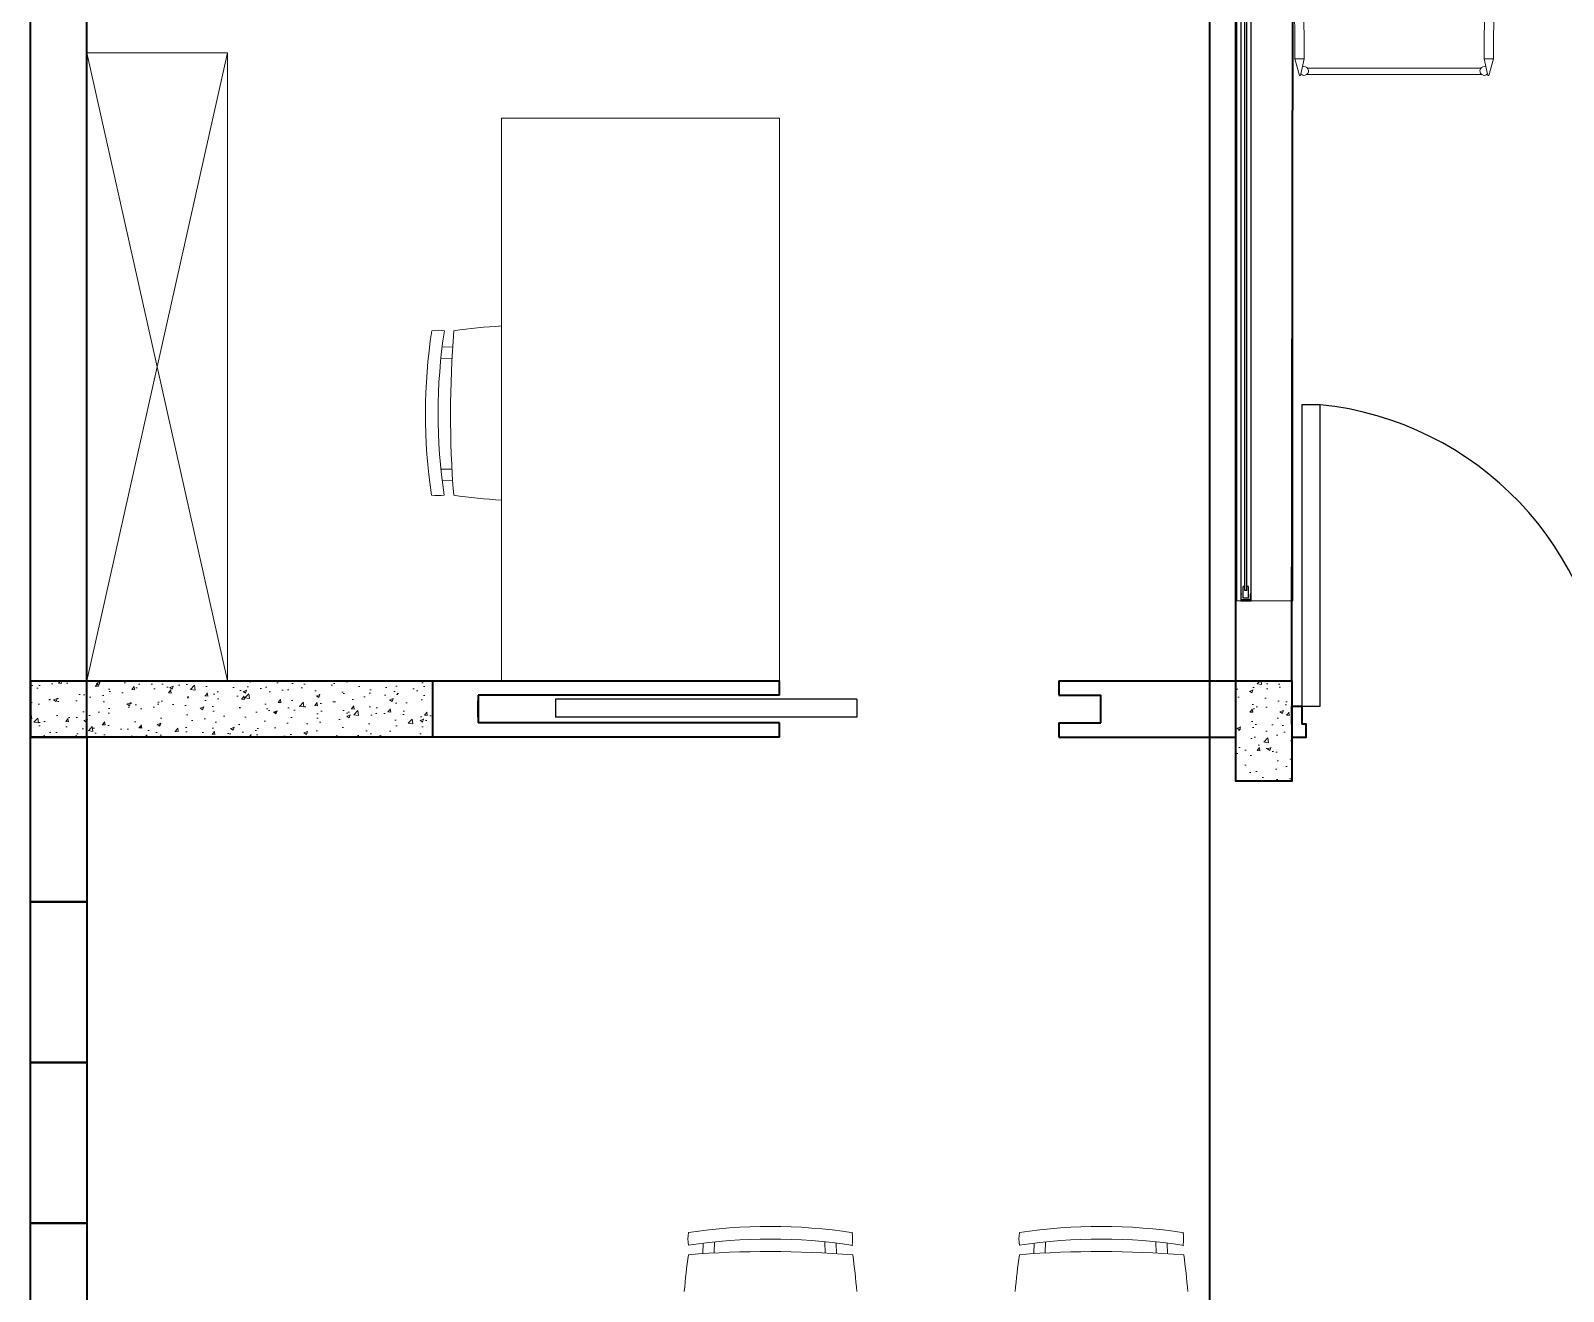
# Model space of a CAD drawing. Header units: inches. Extents: x 2013 to 15569, y -2551 to 2524.
# Drawn here: x 10391.9 to 10773.4, y 614.7 to 928.4 of the extents above; entities that cross this region are included whole.
import ezdxf

# ---------------------------------------------------------------- set-up
doc = ezdxf.new("R2010")
doc.units = ezdxf.units.IN
doc.header["$MEASUREMENT"] = 0
for name, color, linetype, lineweight in [('A-DOOR-FULL', 90, 'Continuous', 25), ('A-FLOR-PATT', 8, 'Continuous', 18), ('A-FURN', 8, 'Continuous', 18), ('A-GLAZ-FULL', 4, 'Continuous', 25), ('A-WALL-FULL', 7, 'Continuous', 35), ('costruzioni', 2, 'Continuous', 35)]:
    doc.layers.add(name, color=color, linetype=linetype, lineweight=lineweight)

# ---------------------------------------------------------------- blocks, each defined once
blk = doc.blocks.new('porta scorrevole')
at = {"layer": 'A-DOOR-FULL'}
for p, q in [((113.3758, -84.2569), (113.3758, -85.0069)), ((113.3758, -84.2569), (113.4208, -84.2569)), ((113.4208, -84.2569), (113.4208, -85.0069)), ((113.3758, -85.0069), (113.4208, -85.0069))]:
    blk.add_line(p, q, dxfattribs=at)

msp = doc.modelspace()

# ---------------------------------------------------------------- hatches: boundary and pattern name
at = {"layer": 'A-FLOR-PATT'}
msp.add_hatch(color=256, dxfattribs=at).paths.add_polyline_path([(10695.735, 788.171), (10695.485, 788.171), (10695.485, 786.755), (10693.36, 786.755), (10693.36, 788.171), (10693.11, 788.171), (10693.11, 786.505), (10695.735, 786.505)])
h = msp.add_hatch(dxfattribs=at)
h.set_pattern_fill('AR-CONC', color=256, scale=0.05, style=0)
h.set_pattern_definition([(50, (13733.327, 8876.73), (9.1092334, -0.796954), [0.9525, -10.4775]), (355, (13733.327, 8876.73), (-1.762141, 9.552832), [0.762, -8.382]), (100.451, (13734.086, 8876.663), (7.347125, 8.755834), [0.8095, -8.9045]), (46.1842, (13733.327, 8879.27), (13.553952, -2.102116), [1.42875, -15.71625]), (96.6356, (13734.456, 8879.095), (11.870212, 12.371278), [1.21425, -13.35675]), (351.184, (13733.327, 8879.27), (11.87023, 12.371256), [1.143, -12.573]), (21, (13734.597, 8878.635), (7.580744, -5.113276), [0.9525, -10.4775]), (326, (13734.597, 8878.635), (3.090101, 9.209398), [0.762, -8.382]), (71.4514, (13735.2285, 8878.209), (10.6708245, 4.096143), [0.8095, -8.9045]), (37.5, (13733.3267, 8876.7297), (0.1544302, 4.227752), [0, -8.2804, 0, -8.509, 0, -8.41375]), (7.5, (13733.3267, 8876.7297), (3.3409831, 5.0090287), [0, -4.8514, 0, -8.0899, 0, -3.20675]), (327.5, (13730.4946, 8876.7297), (6.7795298, -0.2864372), [0, -3.175, 0, -9.906, 0, -13.1445]), (317.5, (13729.2246, 8876.73), (7.406459, 1.2713246), [0, -4.1275, 0, -6.5786, 0, -9.3345])])
h.paths.add_polyline_path([(10391.869, 766.639), (10391.869, 752.639), (10491.869, 752.639), (10491.869, 766.209, 0.3668147), (10488.731, 765.639), (10488.345, 765.957, -0.0895784), (10489.148, 766.639)])
h = msp.add_hatch(dxfattribs=at)
h.set_pattern_fill('AR-CONC', color=256, scale=0.05, style=0)
h.set_pattern_definition([(50, (13732.827, 8876.73), (9.1092334, -0.796954), [0.9525, -10.4775]), (355, (13732.827, 8876.73), (-1.762141, 9.552832), [0.762, -8.382]), (100.451, (13733.586, 8876.663), (7.347125, 8.755834), [0.8095, -8.9045]), (46.1842, (13732.827, 8879.27), (13.553952, -2.102116), [1.42875, -15.71625]), (96.6356, (13733.956, 8879.095), (11.870212, 12.371278), [1.21425, -13.35675]), (351.184, (13732.827, 8879.27), (11.87023, 12.371256), [1.143, -12.573]), (21, (13734.097, 8878.635), (7.580744, -5.113276), [0.9525, -10.4775]), (326, (13734.097, 8878.635), (3.090101, 9.209398), [0.762, -8.382]), (71.4514, (13734.7285, 8878.209), (10.6708245, 4.096143), [0.8095, -8.9045]), (37.5, (13732.8267, 8876.7297), (0.1544302, 4.227752), [0, -8.2804, 0, -8.509, 0, -8.41375]), (7.5, (13732.8267, 8876.7297), (3.3409831, 5.0090287), [0, -4.8514, 0, -8.0899, 0, -3.20675]), (327.5, (13729.9946, 8876.7297), (6.7795298, -0.2864372), [0, -3.175, 0, -9.906, 0, -13.1445]), (317.5, (13728.7246, 8876.73), (7.406459, 1.2713246), [0, -4.1275, 0, -6.5786, 0, -9.3345])])
h.paths.add_polyline_path([(10705.869, 766.639), (10691.869, 766.639), (10691.869, 741.639), (10705.869, 741.639)])

# ---------------------------------------------------------------- linework, layer by layer
at = {"layer": 'A-DOOR-FULL'}
msp.add_lwpolyline([(10708.369, 835.339), (10708.369, 760.339), (10712.869, 760.339), (10712.869, 835.339)], close=True, dxfattribs=at)
msp.add_arc((10704.863, 756.126), 79.617, 3.03386, 84.22898, dxfattribs=at)
at = {"layer": 'A-FURN'}
for p, q in [((10692.11, 986.505), (10692.11, 786.505)), ((10706.11, 786.505), (10706.11, 986.505)), ((10405.869, 922.889), (10405.869, 784.216)), ((10405.869, 922.889), (10440.869, 922.889)), ((10405.869, 922.889), (10440.869, 766.639)), ((10405.869, 766.639), (10440.869, 922.889)), ((10440.869, 922.889), (10440.869, 766.639)), ((10706.601, 921.431), (10708.907, 921.444)), ((10756.04, 921.431), (10753.734, 921.444)), ((10709.518, 917.48), (10753.123, 917.48)), ((10709.715, 919.096), (10752.926, 919.096)), ((10496.944, 849.728), (10494.317, 849.639)), ((10496.792, 846.87), (10493.978, 846.79)), ((10493.974, 819.344), (10496.764, 819.264)), ((10494.323, 816.481), (10496.934, 816.41)), ((10692.11, 786.505), (10706.11, 786.505)), ((10405.869, 766.639), (10440.869, 766.639)), ((10559.266, 626.7), (10559.194, 624.089)), ((10562.128, 627.049), (10562.049, 624.259)), ((10589.655, 624.231), (10589.574, 627.045)), ((10592.513, 624.079), (10592.423, 626.706)), ((10641.656, 626.7), (10641.585, 624.089)), ((10644.519, 627.049), (10644.44, 624.259)), ((10672.045, 624.231), (10671.965, 627.045)), ((10674.903, 624.079), (10674.814, 626.706))]:
    msp.add_line(p, q, dxfattribs=at)
for points in [[(10707.754, 917.281), (10707.985, 917.281), (10708.907, 921.431), (10708.446, 1007.766), (10707.554, 1011.794), (10707.262, 1011.794), (10706.133, 1007.766), (10706.601, 921.431), (10707.754, 917.281)], [(10754.887, 917.281), (10754.656, 917.281), (10753.734, 921.431), (10754.195, 1007.766), (10755.087, 1011.794), (10755.379, 1011.794), (10756.508, 1007.766), (10756.04, 921.431), (10754.887, 917.281)]]:
    msp.add_lwpolyline(points, dxfattribs=at)
msp.add_lwpolyline([(10509.049, 906.636), (10509.049, 766.639), (10578.318, 766.639), (10578.318, 906.636)], close=True, dxfattribs=at)
for points in [[(10491.679, 812.846, -0.0761114), (10491.732, 853.742, -3.5084252)], [(10494.824, 812.84, -0.0761354), (10494.876, 853.742, -3.5084252)], [(10497.194, 812.828, -0.0400024), (10497.243, 853.75, -3.5084252)], [(10555.631, 629.344, -0.0761114), (10596.526, 629.291, -3.5084252)], [(10638.021, 629.344, -0.0761114), (10678.917, 629.291, -3.5084252)], [(10555.624, 626.199, -0.0761354), (10596.526, 626.147, -3.5084252)], [(10638.015, 626.199, -0.0761354), (10678.917, 626.147, -3.5084252)], [(10555.612, 623.829, -0.0400024), (10596.534, 623.78, -3.5084252)], [(10638.003, 623.829, -0.0400024), (10678.925, 623.78, -3.5084252)]]:
    msp.add_lwpolyline(points, format="xyb", dxfattribs=at)
for centre, radius, start, end in [((10708.888, 918.377), 1.096, 221.50432, 113.43807), ((10753.753, 918.377), 1.096, 66.56193, 318.49568), ((10517.58, 710.637), 144.55, 93.38347, 98.08792), ((10493.286, 843.052), 10.809, 81.51542, 98.24682), ((10493.273, 823.537), 10.809, 261.51542, 278.24682), ((10517.84, 955.986), 144.639, 261.79347, 266.51544), ((10566.321, 627.75), 10.809, 171.51542, 188.24682), ((10585.659, 627.737), 10.809, 351.51542, 8.24682), ((10648.712, 627.75), 10.809, 171.51542, 188.24682), ((10668.05, 627.737), 10.809, 351.51542, 8.24682), ((10698.77, 603.183), 144.639, 171.79347, 175.42716), ((10453.421, 603.443), 144.55, 4.47227, 8.08792), ((10781.161, 603.183), 144.639, 171.79347, 175.42716), ((10535.812, 603.443), 144.55, 4.47227, 8.08792)]:
    msp.add_arc(centre, radius, start, end, dxfattribs=at)
at = {"layer": 'A-GLAZ-FULL'}
for p, q in [((10693.11, 986.502), (10693.11, 788.171)), ((10695.735, 786.505), (10695.735, 986.502)), ((10694.172, 789.088), (10694.172, 983.354)), ((10694.672, 789.088), (10694.672, 983.354)), ((10693.755, 787.171), (10693.755, 790.088)), ((10694.172, 790.088), (10693.755, 790.088)), ((10695.089, 790.088), (10694.672, 790.088)), ((10695.089, 787.171), (10695.089, 790.088)), ((10693.11, 788.171), (10693.11, 786.505)), ((10693.36, 788.171), (10693.11, 788.171)), ((10693.11, 786.505), (10695.735, 786.505)), ((10695.485, 786.755), (10693.36, 786.755)), ((10695.089, 787.171), (10693.755, 787.171)), ((10694.672, 789.088), (10694.172, 789.088)), ((10695.485, 788.171), (10695.485, 786.755)), ((10695.735, 788.171), (10695.485, 788.171))]:
    msp.add_line(p, q, dxfattribs=at)
at = {"layer": 'A-WALL-FULL'}
for p, q in [((10391.869, 766.639), (10391.869, 1023.698)), ((10705.869, 766.639), (10706.15, 1023.698)), ((10405.869, 752.639), (10405.869, 1009.698)), ((10691.869, 766.639), (10691.869, 1009.698)), ((10391.869, 766.639), (10391.869, 752.639)), ((10491.869, 766.639), (10578.318, 766.639)), ((10578.318, 763.072), (10578.318, 766.639)), ((10647.798, 766.639), (10647.798, 763.072)), ((10647.798, 766.639), (10691.869, 766.639)), ((10503.318, 763.072), (10503.318, 756.207)), ((10578.318, 763.072), (10503.318, 763.072)), ((10503.318, 757.639), (10503.318, 761.639)), ((10647.798, 763.072), (10658.318, 763.072)), ((10658.318, 756.207), (10658.318, 763.072)), ((10578.318, 756.207), (10503.318, 756.207)), ((10578.318, 752.639), (10578.318, 756.207)), ((10647.798, 756.207), (10647.798, 752.639)), ((10647.798, 756.207), (10658.318, 756.207)), ((10391.869, 752.639), (10405.869, 752.639)), ((10391.869, 711.639), (10391.869, 752.639)), ((10405.869, 752.639), (10405.869, 711.639)), ((10578.318, 752.639), (10491.869, 752.639)), ((10647.798, 752.639), (10691.869, 752.603)), ((10405.869, 711.639), (10391.869, 711.639)), ((10391.869, 711.639), (10405.869, 711.639)), ((10391.869, 671.639), (10391.869, 711.639)), ((10405.869, 711.639), (10405.869, 671.639)), ((10405.869, 671.639), (10391.869, 671.639)), ((10391.869, 671.639), (10405.869, 671.639)), ((10391.869, 631.639), (10391.869, 671.639)), ((10405.869, 671.639), (10405.869, 631.639)), ((10405.869, 631.639), (10391.869, 631.639)), ((10391.869, 631.639), (10405.869, 631.639)), ((10391.869, 591.639), (10391.869, 631.639)), ((10405.869, 631.639), (10405.869, 591.639))]:
    msp.add_line(p, q, dxfattribs=at)
for points in [[(10391.869, 766.639), (10491.869, 766.639), (10491.869, 752.639), (10391.869, 752.639)], [(10691.869, 766.639), (10705.869, 766.639), (10705.869, 741.639), (10691.869, 741.639)]]:
    msp.add_lwpolyline(points, close=True, dxfattribs=at)
for points in [[(10705.869, 755.839), (10705.869, 760.339), (10708.369, 760.339), (10708.369, 755.839)], [(10705.869, 755.839), (10705.869, 752.639), (10709.369, 752.639), (10709.369, 755.839), (10708.369, 755.839)]]:
    msp.add_lwpolyline(points, dxfattribs=at)
at = {"layer": 'costruzioni'}
msp.add_line((10685.43, 65.055), (10685.43, 1167.888), dxfattribs=at)

# ---------------------------------------------------------------- block references
at = {"layer": 'A-WALL-FULL', "xscale": 100.0000000000064, "yscale": 100.0000000000064, "zscale": 100.0000000000064, "rotation": 270}
msp.add_blockref('porta scorrevole', (19023.218, 12099.634), dxfattribs=at)

doc.saveas('drawing.dxf')
